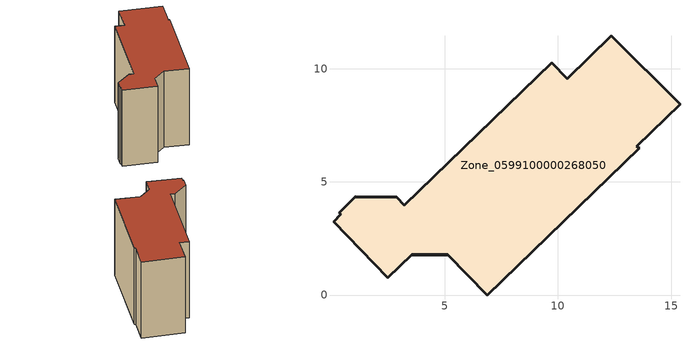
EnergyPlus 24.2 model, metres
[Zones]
Zone_0599100000268050
 floor ground (C_G): 0.4,3.57 0.32,3.65 1.04,4.34 2.87,4.31 3.2,3.97 9.73,10.26 10.41,9.56 12.35,11.45 15.39,8.44 13.49,6.58 13.59,6.48 6.87,0 5.12,1.79 3.53,1.79 2.48,0.77 0.08,3.25 z0
 wall outside (C_F): 13.49,6.58 15.39,8.44 12.35,11.45 10.41,9.56 9.73,10.26 3.2,3.97 2.87,4.31 1.04,4.34 0.32,3.65 0.4,3.57 0.08,3.25 2.48,0.77 3.53,1.79 5.12,1.79 6.87,0 13.59,6.48 13.49,6.58 z0:8.41
 roof outside (C_R): 0.08,3.25 2.48,0.77 3.53,1.79 5.12,1.79 6.87,0 13.59,6.48 13.49,6.58 15.39,8.44 12.35,11.45 10.41,9.56 9.73,10.26 3.2,3.97 2.87,4.31 1.04,4.34 0.32,3.65 0.4,3.57 z8.41
[BUILDING]
Pand.0599100000268050: North Axis=0; Terrain=City; Loads Convergence Tolerance Value=0.04; Temperature Convergence Tolerance Value=0.4; Solar Distribution=FullExterior; Maximum Number of Warmup Days=25; Minimum Number of Warmup Days=1
[Site:Location]
Rotterdam.The.Hague.AP_ZH_NLD Design_Conditions: Latitude=51.96; Longitude=4.45; Time Zone=1; Elevation=-4.5
[SITE:GROUNDTEMPERATURE:BUILDINGSURFACE]
18, 18, 18, 18, 18, 18, 18, 18, 18, 18, 18, 18
[MATERIAL] Thermal Absorptance=0.9; Solar Absorptance=0.7; Visible Absorptance=0.7
Name | Roughness | Thickness | Conductivity | Density | Specific Heat
G.TI.1975-1991 | MediumSmooth | 0.15 | 0.288461 | 540 | 1210
F.TI.1975-1991 | Rough | 0.3 | 0.230769 | 1920 | 840
R.TI.1975-1991 | MediumRough | 0.2 | 0.153846 | 1500 | 1000
[CONSTRUCTION]
C_G: G.TI.1975-1991
C_F: F.TI.1975-1991
C_R: R.TI.1975-1991
[ZONE]
Zone_0599100000268050: Type=1; Multiplier=1; Ceiling Height=Autocalculate; Volume=Autocalculate; Floor Area=autocalculate; Part of Total Floor Area=Yes
[ZONEINFILTRATION:DESIGNFLOWRATE]
Infil_Zone_0599100000268050: Zone or ZoneList or Space or SpaceList=Zone_0599100000268050; Schedule=AlwaysOn; Design Flow Rate Calculation Method=Flow/Area; Flow Rate per Floor Area=0.003; Constant Term Coefficient=1; Temperature Term Coefficient=0; Velocity Term Coefficient=0; Velocity Squared Term Coefficient=0
[HVACTEMPLATE:ZONE:IDEALLOADSAIRSYSTEM]
Zone_0599100000268050: Maximum Heating Supply Air Temperature=50; Minimum Cooling Supply Air Temperature=13; Maximum Heating Supply Air Humidity Ratio=0.0156; Minimum Cooling Supply Air Humidity Ratio=0.0077; Heating Limit=NoLimit; Cooling Limit=NoLimit; Dehumidification Control Type=ConstantSensibleHeatRatio; Cooling Sensible Heat Ratio=0.7; Dehumidification Setpoint=60; Humidification Control Type=None; Humidification Setpoint=30; Outdoor Air Method=None; Outdoor Air Flow Rate per Person=0.00944; Outdoor Air Flow Rate per Zone Floor Area=0; Outdoor Air Flow Rate per Zone=0; Demand Controlled Ventilation Type=None; Outdoor Air Economizer Type=NoEconomizer; Heat Recovery Type=None; Sensible Heat Recovery Effectiveness=0.7; Latent Heat Recovery Effectiveness=0.65
[ZONECONTROL:THERMOSTAT]
ThermostatControl_Zone_0599100000268050: Zone or ZoneList=Zone_0599100000268050; Control Type Schedule=DualSetpointControlType; Control 1=Thermostat_Zone_0599100000268050; Temperature Difference Between Cutout And Setpoint=0
[THERMOSTATSETPOINT:DUALSETPOINT]
Thermostat_Zone_0599100000268050: Heating Setpoint Temperature Schedule=HeatingSetpoint_Zone_0599100000268050; Cooling Setpoint Temperature Schedule=CoolingSetpoint_Zone_0599100000268050
[SCHEDULE:COMPACT]
HeatingSetpoint_Zone_0599100000268050: Through: 12/31, For: AllDays, Until: 24:00, 21
CoolingSetpoint_Zone_0599100000268050: Through: 12/31, For: AllDays, Until: 24:00, 24
DualSetpointControlType: Through: 12/31, For: AllDays, Until: 24:00, 4
AlwaysOn: Through: 12/31, For: AllDays, Until: 24:00, 1
